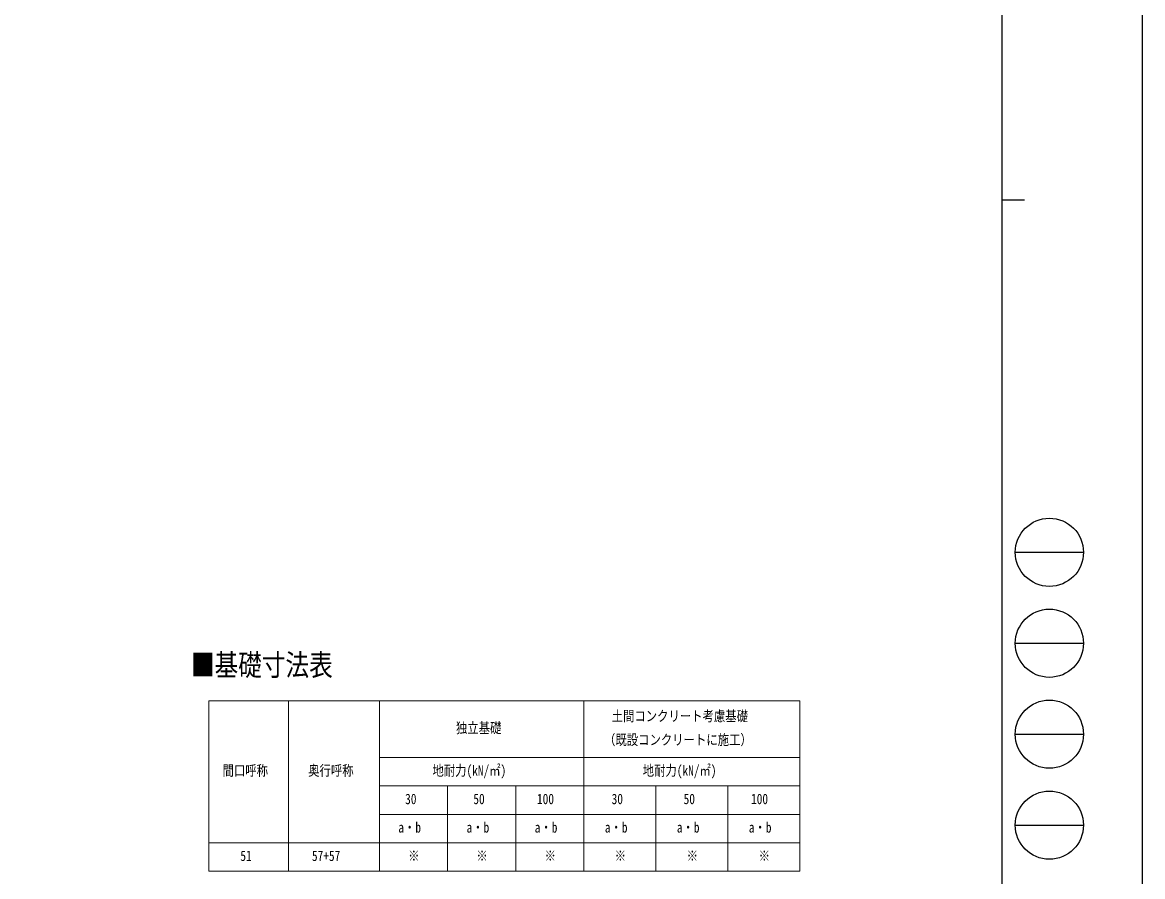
# Model space of a CAD drawing. Units: millimetres, scale not verified. Extents: x -16820 to 16820, y -11880 to 11880.
# Drawn here: x 6964 to 16820, y -5453 to 2062 of the extents above; entities that cross this region are included whole.
import ezdxf
from ezdxf.enums import TextEntityAlignment as Align

# ---------------------------------------------------------------- set-up
doc = ezdxf.new("R2010")
doc.units = ezdxf.units.MM
doc.header["$LTSCALE"] = 40
doc.layers.add('0-1_TABLE1', color=7, linetype='Continuous', lineweight=18)
doc.layers.add('0-2_USER1', color=3, linetype='Continuous')
doc.layers.add('0-7_YKK_ZWAK', color=7, linetype='Continuous')
doc.styles.add('ＭＳ ゴシック', font='')
doc.styles.get('ＭＳ ゴシック').set_extended_font_data('MS Gothic')

msp = doc.modelspace()

# ---------------------------------------------------------------- linework, layer by layer
at = {"layer": '0-1_TABLE1'}
for p, q in [((8605.11, -3905.35), (13805.11, -3905.35)), ((8605.11, -3905.35), (8605.11, -5405.35)), ((9305.11, -3905.35), (9305.11, -5405.35)), ((10105.11, -4405.35), (13805.11, -4405.35)), ((10105.11, -4655.35), (13805.11, -4655.35)), ((10705.11, -4655.35), (10705.11, -5405.35)), ((11305.11, -4655.35), (11305.11, -5405.35)), ((12538.44, -4655.35), (12538.44, -5405.35)), ((13171.78, -4655.35), (13171.78, -5405.35)), ((10105.11, -4905.35), (13805.11, -4905.35))]:
    msp.add_line(p, q, dxfattribs=at)
for points in [[(10105.11, -3905.35), (10105.11, -4405.35), (10105.11, -5155.35), (10105.11, -5405.35)], [(11905.11, -3905.35), (11905.11, -4405.35), (11905.11, -4655.35), (11905.11, -4905.35), (11905.11, -5405.35)], [(13805.11, -3905.35), (13805.11, -4655.35), (13805.11, -4905.35), (13805.11, -5405.35)], [(8605.11, -5155.35), (9305.11, -5155.35), (10105.11, -5155.35), (11305.11, -5155.35), (11905.11, -5155.35), (13805.11, -5155.35)], [(8605.11, -5405.35), (10105.11, -5405.35), (13805.11, -5405.35)]]:
    msp.add_lwpolyline(points, dxfattribs=at)
at = {"layer": '0-7_YKK_ZWAK'}
for p, q in [((15580.08, 11100), (15580.08, -10100)), ((15580.08, 500), (15780.08, 500)), ((15700.08, -2600), (16300.08, -2600)), ((15700.08, -3400), (16300.08, -3400)), ((15700.08, -4200), (16300.08, -4200)), ((15700.08, -5000), (16300.08, -5000))]:
    msp.add_line(p, q, dxfattribs=at)
msp.add_lwpolyline([(-16820, -11880), (16820, -11880), (16820, 11880), (-16820, 11880)], close=True, dxfattribs=at)
for centre in [(16000.08, -2600), (16000.08, -3400), (16000.08, -4200), (16000.08, -5000)]:
    msp.add_circle(centre, 300, dxfattribs=at)

# ---------------------------------------------------------------- texts
at = {"layer": '0-1_TABLE1', "style": 'ＭＳ ゴシック', "width": 0.8}
for s, p in [('土間コンクリート考慮基礎', (12148.44, -4113.68)), ('独立基礎', (10778.44, -4217.85)), ('（既設コンクリートに施工）', (12081.78, -4322.02)), ('間口呼称', (8725.11, -4592.85)), ('奥行呼称', (9478.44, -4592.85)), ('地耐力(kN/㎡)', (10571.78, -4592.85)), ('地耐力(kN/㎡)', (12421.78, -4592.85)), ('30', (10331.78, -4842.85)), ('50', (10931.78, -4842.85)), ('100', (11491.78, -4842.85)), ('30', (12148.44, -4842.85)), ('50', (12781.78, -4842.85)), ('100', (13375.11, -4842.85)), ('a・b', (10271.78, -5092.85)), ('a・b', (10871.78, -5092.85)), ('a・b', (11471.78, -5092.85)), ('a・b', (12088.44, -5092.85)), ('a・b', (12721.78, -5092.85)), ('a・b', (13355.11, -5092.85)), ('※', (10358.44, -5342.85)), ('※', (10958.44, -5342.85)), ('※', (11558.44, -5342.85)), ('※', (12175.11, -5342.85)), ('※', (12808.44, -5342.85)), ('※', (13441.78, -5342.85)), ('51', (8881.78, -5342.85)), ('57+57', (9511.78, -5342.85))]:
    msp.add_text(s, height=91.64, dxfattribs=at).set_placement(p, align=Align.BOTTOM_LEFT)
at = {"layer": '0-2_USER1', "style": 'ＭＳ ゴシック', "width": 0.8}
msp.add_text('■基礎寸法表', height=190.6, dxfattribs=at).set_placement((8447.06, -3742.57), align=Align.BOTTOM_LEFT)

doc.saveas('drawing.dxf')
